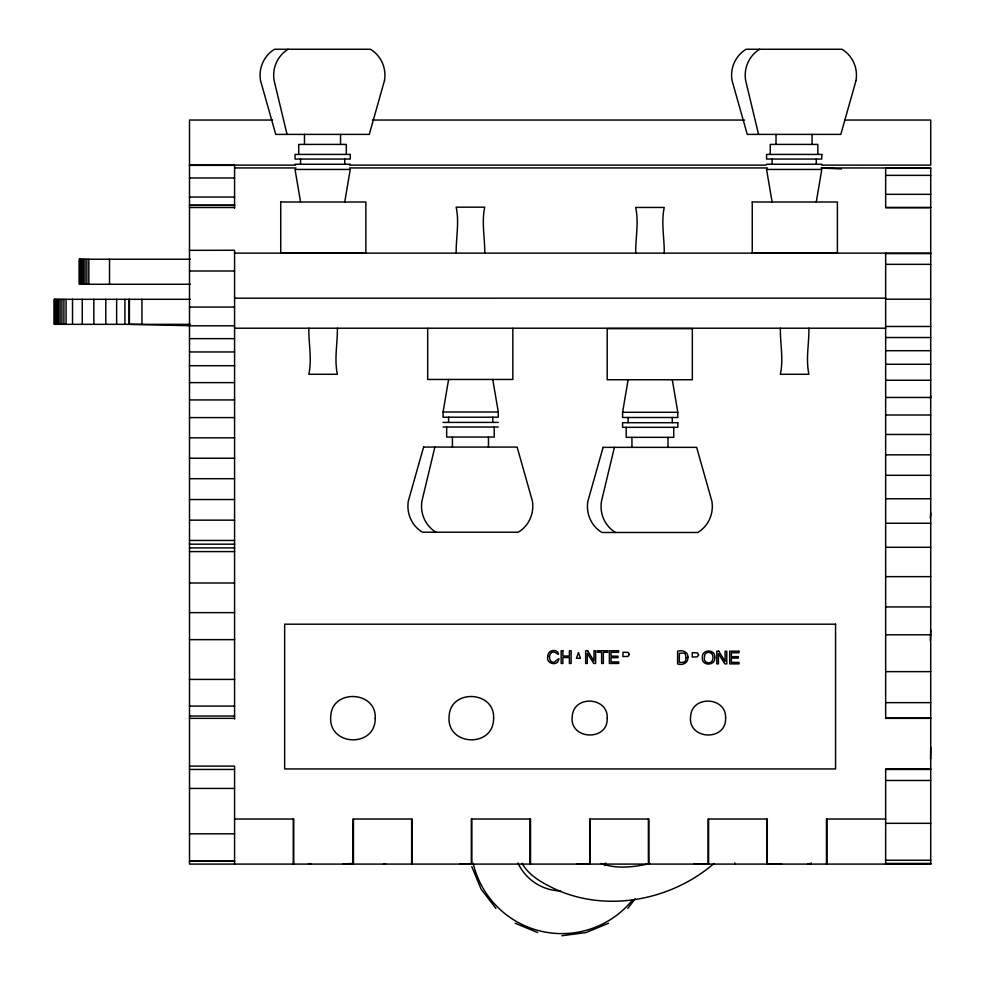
<?xml version="1.0" encoding="UTF-8"?>
<svg xmlns="http://www.w3.org/2000/svg" width="985" height="985" viewBox="0 0 985 985"><rect width="100%" height="100%" fill="white"/><g stroke="black" fill="none" stroke-linecap="round" stroke-linejoin="round"><path stroke-width="1.48" d="M930.554 759.078L930.726 746.913M930.32 640.706L930.726 629.981M930.296 518.332L930.726 512.988M930.332 398.593L930.726 395.921M344.738 201.999L350.254 169.445L295.044 169.445L300.56 201.999M492.759 379.459L498.287 412.013L498.287 417.209L443.078 417.209L443.078 412.013L448.594 379.459M672.287 379.742L677.803 412.296L677.803 417.492L622.594 417.492L622.594 412.296L628.11 379.742M816.269 201.999L821.786 169.445L766.576 169.445L772.092 201.999M434.877 447.067L421.962 500.946A30.079 29.058 90 0 0 436.035 532.208M614.406 447.35L601.49 501.23A30.079 29.058 -90 0 0 615.563 532.491M810.729 864.091L811.283 862.835M627.777 908.441L635.19 898.788M714.063 863.439C671.068 900.524 606.354 913.095 554.21 888.655C541.972 882.622 528.97 875.702 522.099 863.303M608.471 923.253L585.989 932.573L561.856 935.75M649.829 863.513C634.044 867.219 616.511 869.262 601.047 863.463M383.436 864.091L385.578 863.771M807.651 864.091L810.704 863.771M343.014 864.091L352.95 863.439M459.958 864.091L471.322 863.759M576.841 864.091L589.707 863.968L589.707 819.028L648.893 819.028L648.893 864.091M272.537 120.047L189.502 120.047L189.514 864.091L930.726 864.091M372.416 120.047L744.648 120.047M844.613 120.047L930.726 120.047L930.726 165.123L821.539 165.123M295.044 164.249L350.254 164.249M766.576 164.249L821.786 164.249M189.502 165.123L295.611 165.123M349.429 165.123L766.182 165.123M189.502 165.369L234.578 165.369M234.578 167.942L295.993 167.942M349.478 167.942L767.413 167.942M821.158 167.942L930.714 167.992L930.714 864.14M885.65 168.213L930.714 168.213M885.65 175.367L930.714 175.367M189.502 177.977L234.578 177.977M885.65 194.328L930.714 194.328M189.502 197.062L234.578 197.062M189.502 205.188L234.578 205.188M189.502 205.397L234.578 205.397M189.502 207.515L234.578 207.515M885.65 207.515L930.726 207.515M930.714 207.626L885.65 207.626L885.65 167.942M189.502 250.338L234.578 250.264L234.578 719.087M234.565 253.133L930.726 253.133M885.65 253.588L930.726 253.588M190.376 259.227L79.317 259.227L79.317 284.271L190.376 284.271M885.65 264.337L930.714 264.337M189.502 271.01L234.578 271.01M234.578 298.196L885.65 298.159M885.65 299.206L930.714 299.206M190.203 299.305L54.273 299.305L54.273 324.336L190.203 324.336M189.502 307.061L234.578 307.061M189.502 325.801L234.578 325.801M885.65 326.478L930.714 326.478M234.565 328.214L885.65 328.214M885.65 337.523L930.714 337.523M189.502 338.655L234.578 338.655M885.65 350.697L930.714 350.697M189.502 351.953L234.578 351.953M885.65 364.265L930.714 364.265M189.502 365.706L234.578 365.706M885.65 380.247L930.714 380.247M189.502 382.623L234.578 382.623M885.65 397.447L930.714 397.447M189.502 399.935L234.578 399.935M443.078 412.013L498.287 412.013M622.594 412.296L677.803 412.296M885.65 414.993L930.714 414.993M189.502 417.603L234.578 417.603M443.078 422.405L498.287 422.405M443.078 427.034L498.287 427.034M885.65 434.471L930.714 434.471M189.502 437.833L234.578 437.833M885.65 454.848L930.714 454.848M189.502 458.234L234.578 458.234M885.65 475.312L930.714 475.312M189.502 478.698L234.578 478.698M885.65 498.767L930.714 498.767M189.502 499.53L234.578 499.53M189.502 520.154L234.578 520.154M885.65 523.257L930.714 523.257M189.502 540.433L234.578 540.433M189.502 544.176L234.578 544.176M885.65 547.278L930.714 547.278M189.502 547.894L234.578 547.894M189.502 551.588L234.578 551.588M885.65 576.644L930.714 576.644M189.502 583.009L234.578 583.009M885.65 606.932L930.714 606.932M189.502 612.633L234.578 612.633M885.65 634.796L930.714 634.796M189.502 639.647L234.578 639.647M885.65 671.635L930.714 671.635M189.502 679.416L234.578 679.416M885.65 702.637L930.714 702.637M189.502 706.085L234.578 706.085M189.502 716.033L234.578 716.033M885.65 717.88L930.714 717.88M189.502 718.361L234.578 718.361M930.726 718.361L885.65 718.361L885.65 253.133M189.502 766.121L234.578 766.121L234.578 864.091M930.714 768.977L885.65 768.977L885.65 864.14M189.502 769.445L234.578 769.445M885.65 769.445L930.726 769.445M885.65 780.477L930.714 780.477M189.502 788.431L234.578 788.431M234.578 819.028L293.764 819.028L293.764 864.091M885.65 819.028L826.464 819.028L826.464 864.091M885.65 823.325L930.714 823.325M189.502 833.803L234.578 833.803M885.65 860.237L930.714 860.237M189.502 861.099L234.578 861.099M189.502 861.272L234.578 861.272M885.65 863.488L930.714 863.488M885.65 863.66L930.714 863.66M885.65 863.796L930.714 863.919M693.674 864.091L708.08 864.079L708.08 819.028L767.278 819.028L767.278 864.091L781.684 864.091M189.403 325.715L129.404 324.336L129.404 299.305M821.625 168.078L841.436 168.927M308.367 863.771L311.42 864.091M515.229 923.253L537.724 932.573M495.923 908.441L481.099 889.135L471.79 866.64M734.662 862.835L735.216 864.091M758.561 134.391L745.645 80.511A30.079 29.058 90 0 1 759.718 49.25M287.029 134.391L274.113 80.511A30.079 29.058 90 0 1 288.186 49.25M686.176 657.721L685.154 653.868A2.807 2.807 0 0 0 684.279 653.129L679.33 653.289L679.33 662.425L683.258 662.363A2.93 2.93 0 0 0 683.935 662.166M826.957 819.028L826.957 864.091M817.846 154.423L817.846 144.413L770.258 144.413L770.258 154.423M816.269 159.053L816.269 164.249M812.083 134.391L812.083 144.413M808.907 328.214C809.153 343.74 805.632 358.897 808.907 374.288L780.366 374.288C783.641 358.897 780.12 343.74 780.366 328.214M776.02 134.391L776.02 144.413M772.092 159.053L772.092 164.249M766.773 819.028L766.773 864.091M708.584 819.028L708.584 864.091M673.752 427.318L673.752 437.34L626.177 437.34L626.177 427.318M672.287 417.492L672.287 422.7M668.002 437.34L668.002 447.35M664.247 253.539C664.493 238.001 660.972 222.844 664.247 207.453L635.694 207.453C638.97 222.844 635.448 238.001 635.694 253.539M648.389 819.028L648.389 864.091M631.939 437.34L631.939 447.35M628.11 417.492L628.11 422.7M590.212 819.028L590.212 864.091M530.521 864.091L530.521 819.028L471.322 819.028L471.322 864.091M530.016 819.028L530.016 864.091M512.828 328.374L512.828 379.459L427.687 379.459L427.687 328.374M494.236 427.034L494.236 437.057L446.661 437.057L446.661 427.034M492.759 417.209L492.759 422.405M488.474 437.057L488.474 447.067M484.731 253.244C484.965 237.717 481.443 222.561 484.731 207.17L456.178 207.17C459.453 222.561 455.932 237.717 456.178 253.244M471.827 819.028L471.827 864.091M452.423 437.057L452.423 447.067M448.594 417.209L448.594 422.405M412.136 864.091L412.136 819.028L352.95 819.028L352.95 864.091M411.644 819.028L411.644 864.091M353.455 819.028L353.455 864.091M346.314 154.423L346.314 144.413L298.726 144.413L298.726 154.423M344.738 159.053L344.738 164.249M340.551 134.391L340.551 144.413M337.375 328.214C337.621 343.74 334.1 358.897 337.375 374.288L308.834 374.288C312.11 358.897 308.588 343.74 308.834 328.214M304.488 134.391L304.488 144.413M300.56 159.053L300.56 164.249M293.259 819.028L293.259 864.091M234.578 165.123L234.578 208.18M141.939 299.305L141.939 324.336M129.133 299.305L129.133 324.336M124.91 299.305L124.91 324.336M116.636 299.305L116.636 324.336M109.52 259.227L109.52 284.271M105.789 299.305L105.789 324.336M93.846 299.305L93.846 324.336M88.822 259.227L88.822 284.271M86.865 259.227L86.865 284.271M85.055 259.227L85.055 284.271M83.417 259.227L83.417 284.271M82.26 299.305L82.26 324.336M82.001 259.227L82.001 284.271M80.844 259.227L80.844 284.271M80.019 259.227L80.081 284.271M79.514 259.227L79.514 284.271M72.521 299.305L72.521 324.336M66.081 299.305L66.081 324.336M63.902 299.305L63.902 324.336M61.92 299.305L61.92 324.336M60.097 299.305L60.097 324.336M58.447 299.305L58.447 324.336M57.019 299.305L57.019 324.336M55.849 299.305L55.849 324.336M54.975 299.305L54.975 324.336M54.434 299.305L54.434 324.336M685.966 657.746A5.418 5.418 0 0 1 684.181 662.437M711.589 653.523A4.556 4.556 0 0 1 712.709 655.431L712.968 656.896A7.19 7.19 0 0 1 711.995 661.132L711.687 661.489A3.177 3.177 0 0 1 710.665 662.326L709.286 662.708A6.513 6.513 0 0 1 707.649 662.659L706.282 662.216A3.214 3.214 0 0 1 705.285 661.378A5.418 5.418 0 0 1 704.263 658.916L704.755 654.705A4.014 4.014 0 0 1 705.555 653.597A4.075 4.075 0 0 1 707.415 652.538L707.858 652.464A5.43 5.43 0 0 1 709.274 652.439L710.148 652.636A3.718 3.718 0 0 1 711.589 653.523M632.271 900.315A91.1 91.1 0 0 1 473.132 863.217M605.775 862.995A48.462 48.462 0 0 1 604.507 865.519M560.453 890.957A48.462 48.462 0 0 1 517.925 862.995M280.725 201.999L280.725 253.083L365.866 253.083L365.866 201.999L280.725 201.999M687.924 657.093C688.577 662.609 682.703 665.86 677.594 663.89L677.594 651.22C682.063 649.755 688.269 651.738 687.924 657.093M752.257 201.999L752.257 253.083L837.398 253.083L837.398 201.999L752.257 201.999M547.795 656.33C545.591 664.099 558.298 666.783 558.889 658.805C556.513 659.174 554.05 665.072 550.603 660.947C548.497 658.017 549.298 651.824 553.755 651.935C556.131 652.132 560.046 657.106 557.744 652.168C554.481 648.327 547.488 651.27 547.795 656.33M714.741 657.254C715.996 666.155 701.086 666.426 702.379 657.389C701.529 649.041 715.603 648.844 714.741 657.254M629.317 654.446L628.024 656.404L622.914 656.589L623 652.255L628.147 652.427L629.317 654.446M698.599 654.89L697.318 656.847L692.209 657.032L692.295 652.698L697.442 652.87L698.599 654.89M375.236 718.114C375.556 748.551 327.439 746.187 330.775 715.91C332.204 688.638 376.516 690.83 375.236 718.114M493.608 718.114C493.928 748.551 445.811 746.187 449.148 715.91C450.576 688.638 494.889 690.83 493.608 718.114M607.228 718.114C608.139 741.803 569.01 739.883 572.26 716.378C573.381 694.93 608.237 696.654 607.228 718.114M725.6 718.114C726.511 741.803 687.382 739.883 690.633 716.378C691.765 694.93 726.61 696.654 725.6 718.114M384.495 80.511L369.276 134.391L275.738 134.391L260.508 80.511A30.079 29.058 90 0 1 274.581 49.25L370.434 49.25A30.079 29.058 -90 0 1 384.495 80.511M423.587 447.067L408.356 500.946A30.079 29.058 -90 0 0 422.43 532.208L518.282 532.208A30.079 29.058 90 0 0 532.356 500.946L517.125 447.067L423.587 447.067M603.103 447.35L587.873 501.23A30.079 29.058 -90 0 0 601.946 532.491L697.799 532.491A30.079 29.058 90 0 0 711.872 501.23L696.641 447.35L603.103 447.35M856.027 80.511L840.808 134.391L747.27 134.391L732.04 80.511A30.079 29.058 90 0 1 746.113 49.25L841.966 49.25A30.079 29.058 -90 0 1 856.027 80.511M578.454 652.661L576.434 658.263L580.411 658.263L578.454 652.661M350.254 154.423L295.044 154.423L295.044 159.053L350.254 159.053L350.254 154.423M821.786 154.423L766.576 154.423L766.576 159.053L821.786 159.053L821.786 154.423M692.344 328.658L607.203 328.658L607.203 379.742L692.344 379.742L692.344 328.658M677.803 422.7L622.594 422.7L622.594 427.318L677.803 427.318L677.803 422.7M835.563 624.194L284.653 624.194L284.653 768.94L835.563 768.94L835.563 624.194M562.878 650.777L561.154 650.777L561.154 663.459L562.878 663.459L562.878 657.524L569.392 657.524L569.392 663.459L571.128 663.459L571.128 650.777L569.392 650.777L569.392 656.022L562.878 656.022L562.878 650.777M587.676 650.777L585.656 650.777L585.656 663.459L587.294 663.459L587.294 653.227L593.709 663.459L595.63 663.459L595.63 650.777L593.992 650.777L593.992 661.021L587.676 650.777M607.622 650.777L597.353 650.777L597.353 652.292L601.613 652.292L601.613 663.459L603.349 663.459L603.349 652.292L607.622 652.292L607.622 650.777M618.568 650.777L609.37 650.777L609.37 663.459L618.691 663.459L618.691 661.945L611.045 661.945L611.045 657.648L617.989 657.648L617.989 656.182L611.045 656.182L611.045 652.329L618.568 652.329L618.568 650.777M718.804 651.22L716.784 651.22L716.784 663.89L718.422 663.89L718.422 653.671L724.837 663.89L726.758 663.89L726.758 651.22L725.12 651.22L725.12 661.464L718.804 651.22M738.898 651.22L729.7 651.22L729.7 663.89L739.033 663.89L739.033 662.388L731.375 662.388L731.375 658.091L738.331 658.091L738.331 656.626L731.375 656.626L731.375 652.772L738.898 652.772L738.898 651.22"/></g></svg>
